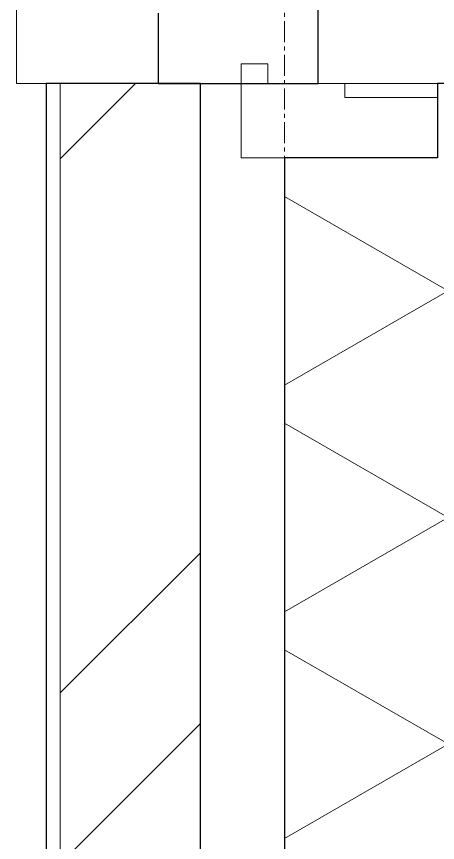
# Model space of a CAD drawing. Header units: millimetres. Extents: x -8591 to 7092, y -1621 to 14390.
# Drawn here: x -5210 to -4910, y 2760 to 3350 of the extents above; entities that cross this region are included whole.
import ezdxf

# ---------------------------------------------------------------- set-up
doc = ezdxf.new("R2010")
doc.units = ezdxf.units.MM
doc.linetypes.add('grid', pattern=[24, 15, -3, 3, -3])
for name, color, linetype, lineweight in [('A-GENM', 13, 'Continuous', 9), ('A-WALL', 113, 'Continuous', 9), ('A-WALL-PATT', 111, 'Continuous', 25), ('I-WALL', 2, 'Continuous', 9), ('S-GRID', 1, 'Continuous', 9)]:
    doc.layers.add(name, color=color, linetype=linetype, lineweight=lineweight)

# ---------------------------------------------------------------- blocks, each defined once
blk = doc.blocks.new('KOZIJN_TYPE_B vast raam - KOZIJN_TYPE_B vast raam-2988333-Begane grond')
at = {"layer": 'A-GENM', "lineweight": 25}
for p, q in [((-400, -30), (-450, -30)), ((-450, -30), (-450, -144)), ((-450, -144), (-383, -144))]:
    blk.add_line(p, q, dxfattribs=at)
at = {"layer": 'A-GENM'}
for p, q in [((-503, -89), (-503, -229)), ((-436, -89), (-503, -89)), ((-436, -108), (-436, -89)), ((-450, -163), (-450, -108)), ((-450, -108), (-436, -108)), ((-460, -229), (-460, -163)), ((-460, -163), (-450, -163)), ((-503, -229), (-460, -229))]:
    blk.add_line(p, q, dxfattribs=at)
blk = doc.blocks.new('41_ISR_lb_vebo_waterslag_10_graden - WS60 160-V4-Begane grond')
at = {"layer": 'A-GENM'}
for p, q in [((900, 160), (0, 160)), ((0, 160), (0, 155.87)), ((0, 138.95), (0, 155.87))]:
    blk.add_line(p, q, dxfattribs=at)
blk = doc.blocks.new('42_ISR_lb_vensterbank - 42_ISR_lb_vensterbank 280-1707394-Begane grond')
at = {"layer": 'A-GENM'}
blk.add_line((900, 85), (900, 19), dxfattribs=at)

msp = doc.modelspace()

# ---------------------------------------------------------------- hatches: boundary and pattern name
at = {"layer": 'A-WALL-PATT', "lineweight": 9}
h = msp.add_hatch(dxfattribs=at)
h.set_pattern_fill('FP_12', color=256, style=0, pattern_type=2)
h.set_pattern_definition([(45, (0, 0), (-251.447, 251.447), []), (45, (0, 381), (-251.447, 251.447), [])])
h.paths.add_polyline_path([(-5079.23, 1800.37), (-5079.23, 3301.87), (-5179.23, 3301.87), (-5179.23, 1800.37), (-5108.51, 1800.37)])
h.paths.add_polyline_path([(-5079.23, 4201.87), (-5079.23, 8733.77), (-5179.23, 8733.77), (-5179.23, 4201.87), (-5108.51, 4201.87)])
h.paths.add_polyline_path([(-5079.23, 9633.77), (-5079.23, 11135.27), (-5179.23, 11135.27), (-5179.23, 9633.77), (-5108.51, 9633.77)])
h = msp.add_hatch(dxfattribs=at)
h.set_pattern_fill('FP_9', color=256, angle=60, style=0, pattern_type=2)
h.set_pattern_definition([(150, (-4762.73, 6467.82), (-70, -121.2436), []), (210, (-4762.73, 6467.82), (70, -121.2436), [])])
h.paths.add_polyline_path([(-5019.23, 2095.37), (-4784.23, 2095.37), (-4784.23, 2914.39), (-4817.77, 2905.35), (-4838.89, 2897.44), (-4869.85, 2880.05), (-4874.28, 2879.96), (-4898.05, 2880.6), (-4910.06, 2884.11), (-4909.48, 2896.32), (-4906.11, 2909.33), (-4903.97, 2918.68), (-4899.82, 2945.31), (-4895.66, 2958.84), (-4895.06, 2964.4), (-4892.54, 2969.42), (-4887.5, 2983.15), (-4884.52, 2995.86), (-4881.85, 3005.55), (-4872.93, 3030.73), (-4870.32, 3053.32), (-4857.76, 3097.1), (-4852.67, 3104.12), (-4847.62, 3108.14), (-4833.9, 3113.95), (-4821.26, 3119.64), (-4820.56, 3122.04), (-4818.42, 3122.22), (-4812.65, 3124.25), (-4811.59, 3123.75), (-4809.92, 3120.18), (-4807.45, 3115.58), (-4806.69, 3115.58), (-4804.18, 3117.05), (-4800.64, 3122.49), (-4800.64, 3121.18), (-4799.17, 3122.04), (-4795.76, 3124.92), (-4791.69, 3125.22), (-4784.23, 3124.83), (-4784.23, 3301.87), (-4910.23, 3301.87), (-4910.23, 3248.87), (-5019.23, 3248.87), (-5019.23, 2116.87)])
h.paths.add_polyline_path([(-4809.61, 3043.43), (-4793.44, 3049.09), (-4793.93, 3048.75), (-4808.17, 3043.91)])
h.paths.add_polyline_path([(-4816.46, 4201.87), (-4784.23, 4201.87), (-4784.23, 5902.1), (-5019.23, 5902.1), (-5019.23, 4254.87), (-4910.23, 4254.87), (-4910.23, 4201.87)])
h.paths.add_polyline_path([(-4784.23, 5991.1), (-4784.23, 6368.37), (-5019.23, 6368.37), (-5019.23, 5991.1)])
h.paths.add_polyline_path([(-4784.23, 6457.37), (-4784.23, 8733.77), (-4910.23, 8733.77), (-4910.23, 8680.77), (-5019.23, 8680.77), (-5019.23, 6457.37)])
h.paths.add_polyline_path([(-4784.23, 9633.77), (-4784.23, 10840.27), (-5019.23, 10840.27), (-5019.23, 9686.77), (-4910.23, 9686.77), (-4910.23, 9633.77), (-4816.46, 9633.77)])

# ---------------------------------------------------------------- linework, layer by layer
at = {"layer": 'A-WALL', "lineweight": 25}
for p, q in [((-5079.23, 3301.87), (-5189.23, 3301.87)), ((-5189.23, 3301.87), (-5189.23, 1690.37)), ((-5079.23, 1800.37), (-5079.23, 3301.87))]:
    msp.add_line(p, q, dxfattribs=at)
at = {"layer": 'A-WALL'}
msp.add_line((-5179.23, 3301.87), (-5179.23, 1800.37), dxfattribs=at)
at = {"layer": 'I-WALL', "lineweight": 25}
for p, q in [((-4762.73, 3301.87), (-4910.23, 3301.87)), ((-4910.23, 3301.87), (-4910.23, 3248.87)), ((-4910.23, 3248.87), (-5019.23, 3248.87)), ((-5019.23, 3248.87), (-5019.23, 1860.37))]:
    msp.add_line(p, q, dxfattribs=at)
at = {"layer": 'S-GRID', "linetype": 'grid'}
msp.add_line((-5019.23, -988.74), (-5019.23, 13256.34), dxfattribs=at)

# ---------------------------------------------------------------- block references
at = {"layer": 'A-GENM'}
for name, p, rotation in [('KOZIJN_TYPE_B vast raam - KOZIJN_TYPE_B vast raam-2988333-Begane grond', (-5139.23, 3751.87), 89.99999999999991), ('41_ISR_lb_vebo_waterslag_10_graden - WS60 160-V4-Begane grond', (-5050.28, 3301.87), 90.00000000000026), ('42_ISR_lb_vensterbank - 42_ISR_lb_vensterbank 280-1707394-Begane grond', (-4995.23, 4201.87), 270.0000000000002)]:
    msp.add_blockref(name, p, dxfattribs=dict(at, rotation=rotation))

doc.saveas('drawing.dxf')
